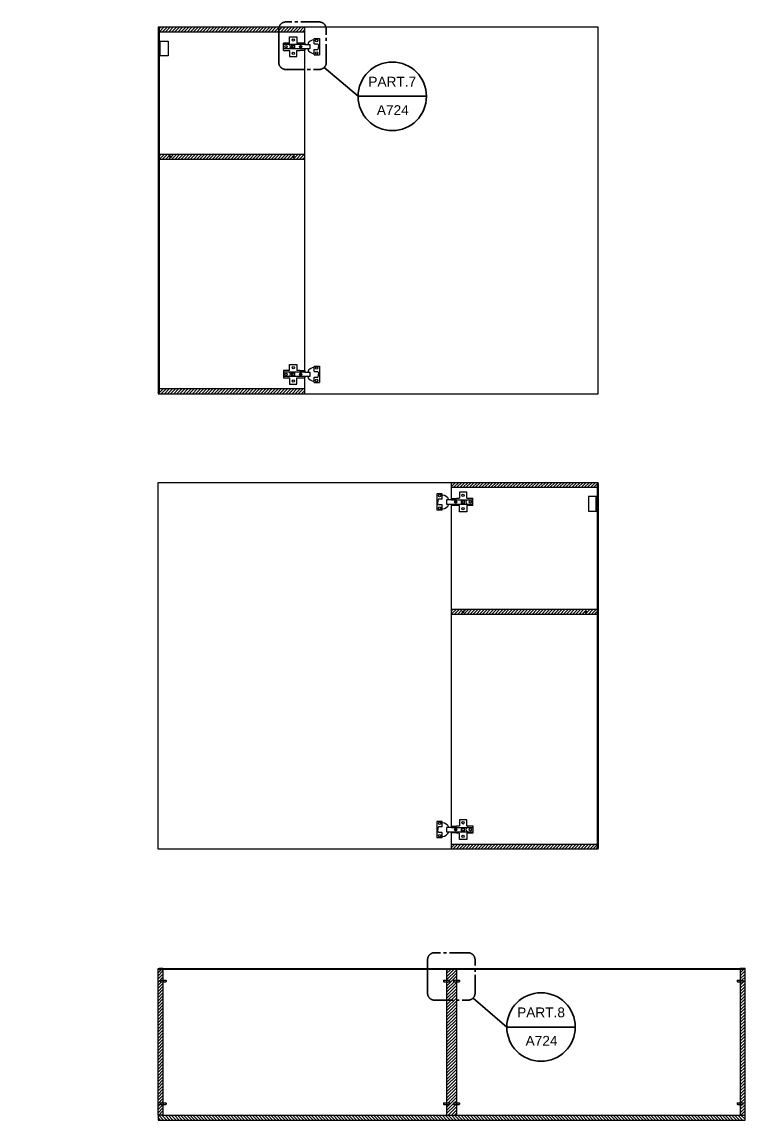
# Model space of a CAD drawing. Header units: inches. Extents: x 71 to 1987, y -506 to 120.
# Drawn here: x 1035.1 to 1183, y -166.8 to 57.8 of the extents above; entities that cross this region are included whole.
import ezdxf
from ezdxf.enums import TextEntityAlignment as Align

# ---------------------------------------------------------------- set-up
doc = ezdxf.new("R2010")
doc.units = ezdxf.units.IN
doc.header["$MEASUREMENT"] = 0
doc.linetypes.add('ACAD_ISO04W100', pattern=[30, 24, -3, 0, -3])
doc.linetypes.add('CENTER2', pattern=[1.125, 0.75, -0.125, 0.125, -0.125])
doc.layers.add('A-SECT A-MCUT', color=7, linetype='Continuous', lineweight=35)
doc.layers.add('assi', color=4, linetype='ACAD_ISO04W100')
doc.layers.add('viti', color=6, linetype='Continuous')
doc.styles.add('ARIAL', font='arial.ttf')

msp = doc.modelspace()

# ---------------------------------------------------------------- hatches: boundary and pattern name
at = {"layer": 'assi'}
h = msp.add_hatch(dxfattribs=at)
h.set_pattern_fill('ANSI31', color=256, scale=3.6)
h.paths.add_polyline_path([(1092.97, 30.75), (1063.17, 30.75), (1063.17, 29.75), (1092.97, 29.75)])
h.paths.add_polyline_path([(1065.34, 30.25, -1), (1065.7, 30.25, -1)], flags=16)
h.paths.add_polyline_path([(1065.37, 30.25, -1), (1065.67, 30.25, -1)], flags=0)
h.paths.add_polyline_path([(1065.4, 30.25, -1), (1065.64, 30.25, -1)], flags=0)
h.paths.add_polyline_path([(1090.8, 30.25, -1), (1090.44, 30.25, -1)], flags=16)
h.paths.add_polyline_path([(1090.77, 30.25, -1), (1090.47, 30.25, -1)], flags=0)
h.paths.add_polyline_path([(1090.74, 30.25, -1), (1090.5, 30.25, -1)], flags=0)
h.paths.add_polyline_path([(1087.34, 56.75), (1062.97, 56.75), (1062.97, 56.55), (1063.17, 56.55), (1063.17, 55.75), (1087.34, 55.75)])
h.paths.add_polyline_path([(1092.97, 56.75), (1087.34, 56.75), (1087.34, 55.75), (1092.97, 55.75)])
h.paths.add_polyline_path([(1092.97, -17.25), (1063.17, -17.25), (1063.17, -18.05), (1062.97, -18.05), (1062.97, -18.25), (1092.97, -18.25)])
h.paths.add_polyline_path([(1152.77, -62.36), (1122.97, -62.36), (1122.97, -63.36), (1152.77, -63.36)])
h.paths.add_polyline_path([(1150.6, -62.86, -1), (1150.24, -62.86, -1)], flags=16)
h.paths.add_polyline_path([(1150.57, -62.86, -1), (1150.27, -62.86, -1)], flags=0)
h.paths.add_polyline_path([(1150.54, -62.86, -1), (1150.3, -62.86, -1)], flags=0)
h.paths.add_polyline_path([(1125.14, -62.86, -1), (1125.5, -62.86, -1)], flags=16)
h.paths.add_polyline_path([(1125.17, -62.86, -1), (1125.47, -62.86, -1)], flags=0)
h.paths.add_polyline_path([(1125.2, -62.86, -1), (1125.44, -62.86, -1)], flags=0)
h.paths.add_polyline_path([(1152.97, -36.36), (1122.97, -36.36), (1122.97, -37.36), (1152.77, -37.36), (1152.77, -36.56), (1152.97, -36.56)])
h.paths.add_polyline_path([(1152.77, -110.36), (1122.97, -110.36), (1122.97, -111.36), (1152.97, -111.36), (1152.97, -111.16), (1152.77, -111.16)])
h = msp.add_hatch(dxfattribs=at)
h.set_pattern_fill('ANSI31', color=256, scale=1.6, angle=90)
h.paths.add_polyline_path([(1119.09, -135.77), (1063.97, -135.77), (1063.17, -135.77), (1063.17, -135.97), (1063.97, -135.97), (1119.09, -135.97)])
h.paths.add_polyline_path([(1126.71, -135.77), (1119.09, -135.77), (1119.09, -135.97), (1126.71, -135.97)])
h.paths.add_polyline_path([(1182.77, -135.77), (1181.97, -135.77), (1126.71, -135.77), (1126.71, -135.97), (1181.97, -135.97), (1182.77, -135.97)])
h.paths.add_polyline_path([(1063.17, 56.55), (1062.97, 56.55), (1062.97, -18.05), (1063.17, -18.05)])
h.paths.add_polyline_path([(1152.97, -36.56), (1152.77, -36.56), (1152.77, -111.16), (1152.97, -111.16)])
h = msp.add_hatch(dxfattribs=at)
h.set_pattern_fill('ANSI31', color=256, scale=3.6)
h.paths.add_polyline_path([(909.56, -135.97), (908.76, -135.97), (908.76, -135.77), (908.56, -135.77), (908.56, -144), (909.56, -144), (909.56, -142.02), (908.88, -142.02), (908.79, -141.97), (908.76, -141.97), (908.76, -141.57), (908.79, -141.57), (908.88, -141.52), (909.56, -141.52), (909.56, -139.86), (909.46, -139.86), (909.48, -139.91), (909.45, -139.94), (909.44, -139.91), (909.42, -139.86), (909.25, -139.86), (909.26, -139.91), (909.23, -139.94), (909.22, -139.91), (909.2, -139.86), (909.03, -139.86), (909.04, -139.91), (909.02, -139.94), (909, -139.91), (908.99, -139.86), (908.81, -139.86), (908.83, -139.91), (908.8, -139.94), (908.79, -139.91), (908.77, -139.86), (908.7, -139.86, -0.339949), (908.71, -139.67), (908.69, -139.63), (908.72, -139.6), (908.73, -139.63), (908.75, -139.68), (908.93, -139.68), (908.91, -139.63), (908.94, -139.6), (908.95, -139.63), (908.97, -139.68), (909.14, -139.68), (909.13, -139.63), (909.15, -139.6), (909.17, -139.63), (909.18, -139.68), (909.36, -139.68), (909.34, -139.63), (909.37, -139.6), (909.38, -139.63), (909.4, -139.68), (909.56, -139.68), (909.56, -139.54)])
h.paths.add_polyline_path([(909.56, -144), (908.56, -144), (908.56, -165.77), (909.56, -165.77), (909.56, -161.86), (909.4, -161.86), (909.38, -161.91), (909.37, -161.94), (909.34, -161.91), (909.36, -161.86), (909.18, -161.86), (909.17, -161.91), (909.15, -161.94), (909.13, -161.91), (909.14, -161.86), (908.97, -161.86), (908.95, -161.91), (908.94, -161.94), (908.91, -161.91), (908.93, -161.86), (908.75, -161.86), (908.73, -161.91), (908.72, -161.94), (908.69, -161.91), (908.71, -161.87, -0.339949), (908.7, -161.68), (908.77, -161.68), (908.79, -161.63), (908.8, -161.6), (908.83, -161.63), (908.81, -161.68), (908.99, -161.68), (909, -161.63), (909.02, -161.6), (909.04, -161.63), (909.03, -161.68), (909.2, -161.68), (909.22, -161.63), (909.23, -161.6), (909.26, -161.63), (909.25, -161.68), (909.42, -161.68), (909.44, -161.63), (909.45, -161.6), (909.48, -161.63), (909.46, -161.68), (909.56, -161.68), (909.56, -161.54), (909.56, -160.02), (908.88, -160.02), (908.79, -159.97), (908.76, -159.97), (908.76, -159.57), (908.79, -159.57), (908.88, -159.52), (909.56, -159.52)])
h.paths.add_polyline_path([(1028.56, -135.77), (1028.36, -135.77), (1028.36, -135.97), (1027.56, -135.97), (1027.56, -139.68), (1027.72, -139.68), (1027.74, -139.63), (1027.75, -139.6), (1027.82, -139.68), (1027.94, -139.68), (1027.95, -139.63), (1027.97, -139.6), (1028.04, -139.68), (1028.15, -139.68), (1028.17, -139.63), (1028.18, -139.6), (1028.26, -139.68), (1028.37, -139.68), (1028.38, -139.63), (1028.4, -139.6), (1028.4, -139.65, -0.36519), (1028.42, -139.86), (1028.35, -139.86), (1028.33, -139.91), (1028.32, -139.94), (1028.24, -139.86), (1028.13, -139.86), (1028.11, -139.91), (1028.1, -139.94), (1028.03, -139.86), (1027.91, -139.86), (1027.9, -139.91), (1027.88, -139.94), (1027.81, -139.86), (1027.7, -139.86), (1027.68, -139.91), (1027.67, -139.94), (1027.59, -139.86), (1027.56, -139.86), (1027.56, -139.99), (1027.56, -141.52), (1028.24, -141.52), (1028.33, -141.57), (1028.36, -141.57), (1028.36, -141.97), (1028.33, -141.97), (1028.24, -142.02), (1027.56, -142.02), (1027.56, -159.52), (1028.24, -159.52), (1028.33, -159.57), (1028.36, -159.57), (1028.36, -159.97), (1028.33, -159.97), (1028.24, -160.02), (1027.56, -160.02), (1027.56, -161.68), (1027.66, -161.68), (1027.64, -161.63), (1027.67, -161.6), (1027.7, -161.68), (1027.87, -161.68), (1027.86, -161.63), (1027.89, -161.6), (1027.91, -161.68), (1028.09, -161.68), (1028.07, -161.63), (1028.1, -161.6), (1028.13, -161.68), (1028.31, -161.68), (1028.29, -161.63), (1028.32, -161.6), (1028.35, -161.68), (1028.42, -161.68, -0.339949), (1028.41, -161.87), (1028.43, -161.91), (1028.39, -161.94), (1028.37, -161.86), (1028.19, -161.86), (1028.21, -161.91), (1028.18, -161.94), (1028.15, -161.86), (1027.98, -161.86), (1027.99, -161.91), (1027.96, -161.94), (1027.94, -161.86), (1027.76, -161.86), (1027.78, -161.91), (1027.75, -161.94), (1027.72, -161.86), (1027.56, -161.86), (1027.56, -161.99), (1027.56, -165.77), (1028.56, -165.77)])
h.paths.add_polyline_path([(1063.97, -138.47), (1063.45, -138.47), (1063.4, -138.44), (1063.4, -138.2), (1063.45, -138.17), (1063.97, -138.17), (1063.97, -138.14), (1063.97, -135.97), (1063.17, -135.97), (1063.17, -135.77), (1062.97, -135.77), (1062.97, -165.77), (1063.97, -165.77), (1063.97, -163.57), (1063.45, -163.57), (1063.4, -163.54), (1063.4, -163.3), (1063.45, -163.27), (1063.97, -163.27), (1063.97, -163.24)])
h.paths.add_polyline_path([(1123.97, -141.2), (1121.97, -141.2), (1121.97, -163.27), (1122.5, -163.27), (1122.55, -163.3), (1122.55, -163.54), (1122.5, -163.57), (1121.97, -163.57), (1121.97, -163.6), (1121.97, -165.77), (1123.97, -165.77), (1123.97, -163.57), (1123.45, -163.57), (1123.4, -163.54), (1123.4, -163.3), (1123.45, -163.27), (1123.97, -163.27), (1123.97, -163.24)])
h.paths.add_polyline_path([(1123.97, -138.47), (1123.45, -138.47), (1123.4, -138.44), (1123.4, -138.2), (1123.45, -138.17), (1123.97, -138.17), (1123.97, -138.14), (1123.97, -135.97), (1121.97, -135.97), (1121.97, -138.17), (1122.5, -138.17), (1122.55, -138.2), (1122.55, -138.44), (1122.5, -138.47), (1121.97, -138.47), (1121.97, -138.5), (1121.97, -141.2), (1123.97, -141.2)])
h.paths.add_polyline_path([(1182.97, -135.77), (1182.77, -135.77), (1182.77, -135.97), (1181.97, -135.97), (1181.97, -138.17), (1182.5, -138.17), (1182.55, -138.2), (1182.55, -138.44), (1182.5, -138.47), (1181.97, -138.47), (1181.97, -138.5), (1181.97, -163.27), (1182.5, -163.27), (1182.55, -163.3), (1182.55, -163.54), (1182.5, -163.57), (1181.97, -163.57), (1181.97, -163.6), (1181.97, -165.77), (1182.97, -165.77)])

# ---------------------------------------------------------------- linework, layer by layer
for p, q in [((1062.97, 56.75), (1062.97, -18.25)), ((1092.97, 56.75), (1062.97, 56.75)), ((1062.97, 56.55), (1063.17, 56.55)), ((1063.17, 56.55), (1063.17, -18.05)), ((1152.97, 56.75), (1092.97, 56.75)), ((1092.97, 53.2), (1092.97, 56.75)), ((1152.97, -18.25), (1152.97, 56.75)), ((1092.97, 55.75), (1063.17, 55.75)), ((1092.97, -13.8), (1092.97, 52.3)), ((1063.17, 30.75), (1092.97, 30.75)), ((1063.17, 29.75), (1092.97, 29.75)), ((1092.97, -18.25), (1092.97, -14.7)), ((1092.97, -17.25), (1063.17, -17.25)), ((1063.17, -18.05), (1062.97, -18.05)), ((1062.97, -18.25), (1092.97, -18.25)), ((1092.97, -18.25), (1152.97, -18.25)), ((1062.97, -111.36), (1062.97, -36.36)), ((1062.97, -36.36), (1122.97, -36.36)), ((1122.97, -39.91), (1122.97, -36.36)), ((1122.97, -36.36), (1152.97, -36.36)), ((1122.97, -37.36), (1152.77, -37.36)), ((1152.97, -36.56), (1152.77, -36.56)), ((1152.77, -36.56), (1152.77, -111.16)), ((1152.97, -36.56), (1152.97, -36.36)), ((1152.97, -36.56), (1152.97, -111.16)), ((1122.97, -106.91), (1122.97, -40.81)), ((1152.77, -62.36), (1122.97, -62.36)), ((1152.77, -63.36), (1122.97, -63.36)), ((1122.97, -111.36), (1122.97, -107.81)), ((1122.97, -111.36), (1062.97, -111.36)), ((1122.97, -110.36), (1152.77, -110.36)), ((1152.97, -111.36), (1122.97, -111.36)), ((1152.77, -111.16), (1152.97, -111.16)), ((1152.97, -111.36), (1152.97, -111.16)), ((1062.97, -165.77), (1062.97, -135.77)), ((1062.97, -135.77), (1063.17, -135.77)), ((1063.17, -135.77), (1063.17, -135.97)), ((1063.97, -135.77), (1063.17, -135.77)), ((1063.17, -135.97), (1063.97, -135.97)), ((1063.97, -135.77), (1181.97, -135.77)), ((1063.97, -135.97), (1063.97, -138.17)), ((1181.97, -135.97), (1063.97, -135.97)), ((1121.97, -135.97), (1121.97, -138.14)), ((1123.97, -135.97), (1123.97, -138.14)), ((1182.77, -135.77), (1181.97, -135.77)), ((1182.77, -135.97), (1181.97, -135.97)), ((1181.97, -135.97), (1181.97, -138.17)), ((1182.97, -135.77), (1182.77, -135.77)), ((1182.77, -135.77), (1182.77, -135.97)), ((1182.97, -165.77), (1182.97, -135.77)), ((1063.97, -138.47), (1063.97, -163.27)), ((1121.97, -138.5), (1121.97, -163.24)), ((1123.97, -138.5), (1123.97, -163.24)), ((1181.97, -138.47), (1181.97, -163.27)), ((1063.97, -163.57), (1063.97, -165.77)), ((1121.97, -163.6), (1121.97, -165.77)), ((1123.97, -163.6), (1123.97, -165.77)), ((1181.97, -163.57), (1181.97, -165.77)), ((1063.97, -165.77), (1062.97, -165.77)), ((1062.97, -165.77), (1062.97, -166.77)), ((1063.97, -165.77), (1181.97, -165.77)), ((1181.97, -165.77), (1182.97, -165.77)), ((1182.97, -166.77), (1182.97, -165.77)), ((1062.97, -166.77), (1182.97, -166.77))]:
    msp.add_line(p, q)
at = {"layer": 'A-SECT A-MCUT'}
for p, q in [((1096.94, 48.51), (1103.85, 42.6)), ((1103.85, 42.6), (1117.85, 42.6)), ((1127.36, -141.83), (1134.27, -147.75)), ((1134.27, -147.75), (1148.27, -147.75))]:
    msp.add_line(p, q, dxfattribs=at)
at = {"layer": 'A-SECT A-MCUT', "linetype": 'CENTER2', "ltscale": 5}
for points in [[(1087.65, 49.55, 0.414214), (1089.1, 48.09), (1095.91, 48.09, 0.414214), (1097.37, 49.55), (1097.37, 56.35, 0.414214), (1095.91, 57.81), (1089.1, 57.81, 0.414214), (1087.65, 56.35), (1087.65, 49.55), (1087.65, 56.35)], [(1118.06, -140.8, 0.414214), (1119.52, -142.26), (1126.32, -142.26, 0.414214), (1127.78, -140.8), (1127.78, -133.99, 0.414214), (1126.32, -132.54), (1119.52, -132.54, 0.414214), (1118.06, -133.99), (1118.06, -140.8), (1118.06, -133.99)]]:
    msp.add_lwpolyline(points, format="xyb", dxfattribs=at)
at = {"layer": 'A-SECT A-MCUT'}
for centre in [(1110.85, 42.6), (1141.27, -147.75)]:
    msp.add_circle(centre, 7, dxfattribs=at)
at = {"layer": 'assi', "linetype": 'Continuous'}
for p, q in [((1064.11, -166.77), (1063.11, -165.77)), ((1064.75, -166.77), (1063.75, -165.77)), ((1065.39, -166.77), (1064.39, -165.77)), ((1066.02, -166.77), (1065.02, -165.77)), ((1066.66, -166.77), (1065.66, -165.77)), ((1067.3, -166.77), (1066.3, -165.77)), ((1067.93, -166.77), (1066.93, -165.77)), ((1068.57, -166.77), (1067.57, -165.77)), ((1069.2, -166.77), (1068.2, -165.77)), ((1069.84, -166.77), (1068.84, -165.77)), ((1070.48, -166.77), (1069.48, -165.77)), ((1071.11, -166.77), (1070.11, -165.77)), ((1071.75, -166.77), (1070.75, -165.77)), ((1072.39, -166.77), (1071.39, -165.77)), ((1073.02, -166.77), (1072.02, -165.77)), ((1073.66, -166.77), (1072.66, -165.77)), ((1074.3, -166.77), (1073.3, -165.77)), ((1074.93, -166.77), (1073.93, -165.77)), ((1075.57, -166.77), (1074.57, -165.77)), ((1076.21, -166.77), (1075.21, -165.77)), ((1076.84, -166.77), (1075.84, -165.77)), ((1077.48, -166.77), (1076.48, -165.77)), ((1078.11, -166.77), (1077.11, -165.77)), ((1078.75, -166.77), (1077.75, -165.77)), ((1079.39, -166.77), (1078.39, -165.77)), ((1080.02, -166.77), (1079.02, -165.77)), ((1080.66, -166.77), (1079.66, -165.77)), ((1081.3, -166.77), (1080.3, -165.77)), ((1081.93, -166.77), (1080.93, -165.77)), ((1082.57, -166.77), (1081.57, -165.77)), ((1083.21, -166.77), (1082.21, -165.77)), ((1083.84, -166.77), (1082.84, -165.77)), ((1084.48, -166.77), (1083.48, -165.77)), ((1085.11, -166.77), (1084.11, -165.77)), ((1085.75, -166.77), (1084.75, -165.77)), ((1086.39, -166.77), (1085.39, -165.77)), ((1087.02, -166.77), (1086.02, -165.77)), ((1087.66, -166.77), (1086.66, -165.77)), ((1088.3, -166.77), (1087.3, -165.77)), ((1088.93, -166.77), (1087.93, -165.77)), ((1089.57, -166.77), (1088.57, -165.77)), ((1090.21, -166.77), (1089.21, -165.77)), ((1090.84, -166.77), (1089.84, -165.77)), ((1091.48, -166.77), (1090.48, -165.77)), ((1092.12, -166.77), (1091.12, -165.77)), ((1092.75, -166.77), (1091.75, -165.77)), ((1093.39, -166.77), (1092.39, -165.77)), ((1094.02, -166.77), (1093.02, -165.77)), ((1094.66, -166.77), (1093.66, -165.77)), ((1095.3, -166.77), (1094.3, -165.77)), ((1095.93, -166.77), (1094.93, -165.77)), ((1096.57, -166.77), (1095.57, -165.77)), ((1097.21, -166.77), (1096.21, -165.77)), ((1097.84, -166.77), (1096.84, -165.77)), ((1098.48, -166.77), (1097.48, -165.77)), ((1099.12, -166.77), (1098.12, -165.77)), ((1099.75, -166.77), (1098.75, -165.77)), ((1100.39, -166.77), (1099.39, -165.77)), ((1101.02, -166.77), (1100.02, -165.77)), ((1101.66, -166.77), (1100.66, -165.77)), ((1102.3, -166.77), (1101.3, -165.77)), ((1102.93, -166.77), (1101.93, -165.77)), ((1103.57, -166.77), (1102.57, -165.77)), ((1104.21, -166.77), (1103.21, -165.77)), ((1104.84, -166.77), (1103.84, -165.77)), ((1105.48, -166.77), (1104.48, -165.77)), ((1106.12, -166.77), (1105.12, -165.77)), ((1106.75, -166.77), (1105.75, -165.77)), ((1107.39, -166.77), (1106.39, -165.77)), ((1108.03, -166.77), (1107.03, -165.77)), ((1108.66, -166.77), (1107.66, -165.77)), ((1109.3, -166.77), (1108.3, -165.77)), ((1109.93, -166.77), (1108.93, -165.77)), ((1110.57, -166.77), (1109.57, -165.77)), ((1111.21, -166.77), (1110.21, -165.77)), ((1111.84, -166.77), (1110.84, -165.77)), ((1112.48, -166.77), (1111.48, -165.77)), ((1113.12, -166.77), (1112.12, -165.77)), ((1113.75, -166.77), (1112.75, -165.77)), ((1114.39, -166.77), (1113.39, -165.77)), ((1115.03, -166.77), (1114.03, -165.77)), ((1115.66, -166.77), (1114.66, -165.77)), ((1116.3, -166.77), (1115.3, -165.77)), ((1116.93, -166.77), (1115.93, -165.77)), ((1117.57, -166.77), (1116.57, -165.77)), ((1118.21, -166.77), (1117.21, -165.77)), ((1118.84, -166.77), (1117.84, -165.77)), ((1119.48, -166.77), (1118.48, -165.77)), ((1120.12, -166.77), (1119.12, -165.77)), ((1120.75, -166.77), (1119.75, -165.77)), ((1121.39, -166.77), (1120.39, -165.77)), ((1122.03, -166.77), (1121.03, -165.77)), ((1122.66, -166.77), (1121.66, -165.77)), ((1123.3, -166.77), (1122.3, -165.77)), ((1123.94, -166.77), (1122.94, -165.77)), ((1124.57, -166.77), (1123.57, -165.77)), ((1125.21, -166.77), (1124.21, -165.77)), ((1125.84, -166.77), (1124.84, -165.77)), ((1126.48, -166.77), (1125.48, -165.77)), ((1127.12, -166.77), (1126.12, -165.77)), ((1127.75, -166.77), (1126.75, -165.77)), ((1128.39, -166.77), (1127.39, -165.77)), ((1129.03, -166.77), (1128.03, -165.77)), ((1129.66, -166.77), (1128.66, -165.77)), ((1130.3, -166.77), (1129.3, -165.77)), ((1130.94, -166.77), (1129.94, -165.77)), ((1131.57, -166.77), (1130.57, -165.77)), ((1132.21, -166.77), (1131.21, -165.77)), ((1132.84, -166.77), (1131.84, -165.77)), ((1133.48, -166.77), (1132.48, -165.77)), ((1134.12, -166.77), (1133.12, -165.77)), ((1134.75, -166.77), (1133.75, -165.77)), ((1135.39, -166.77), (1134.39, -165.77)), ((1136.03, -166.77), (1135.03, -165.77)), ((1136.66, -166.77), (1135.66, -165.77)), ((1137.3, -166.77), (1136.3, -165.77)), ((1137.94, -166.77), (1136.94, -165.77)), ((1138.57, -166.77), (1137.57, -165.77)), ((1139.21, -166.77), (1138.21, -165.77)), ((1139.84, -166.77), (1138.84, -165.77)), ((1140.48, -166.77), (1139.48, -165.77)), ((1141.12, -166.77), (1140.12, -165.77)), ((1141.75, -166.77), (1140.75, -165.77)), ((1142.39, -166.77), (1141.39, -165.77)), ((1143.03, -166.77), (1142.03, -165.77)), ((1143.66, -166.77), (1142.66, -165.77)), ((1144.3, -166.77), (1143.3, -165.77)), ((1144.94, -166.77), (1143.94, -165.77)), ((1145.57, -166.77), (1144.57, -165.77)), ((1146.21, -166.77), (1145.21, -165.77)), ((1146.85, -166.77), (1145.85, -165.77)), ((1147.48, -166.77), (1146.48, -165.77)), ((1148.12, -166.77), (1147.12, -165.77)), ((1148.75, -166.77), (1147.75, -165.77)), ((1149.39, -166.77), (1148.39, -165.77)), ((1150.03, -166.77), (1149.03, -165.77)), ((1150.66, -166.77), (1149.66, -165.77)), ((1151.3, -166.77), (1150.3, -165.77)), ((1151.94, -166.77), (1150.94, -165.77)), ((1152.57, -166.77), (1151.57, -165.77)), ((1153.21, -166.77), (1152.21, -165.77)), ((1153.85, -166.77), (1152.85, -165.77)), ((1154.48, -166.77), (1153.48, -165.77)), ((1155.12, -166.77), (1154.12, -165.77)), ((1155.75, -166.77), (1154.75, -165.77)), ((1156.39, -166.77), (1155.39, -165.77)), ((1157.03, -166.77), (1156.03, -165.77)), ((1157.66, -166.77), (1156.66, -165.77)), ((1158.3, -166.77), (1157.3, -165.77)), ((1158.94, -166.77), (1157.94, -165.77)), ((1159.57, -166.77), (1158.57, -165.77)), ((1160.21, -166.77), (1159.21, -165.77)), ((1160.85, -166.77), (1159.85, -165.77)), ((1161.48, -166.77), (1160.48, -165.77)), ((1162.12, -166.77), (1161.12, -165.77)), ((1162.76, -166.77), (1161.76, -165.77)), ((1163.39, -166.77), (1162.39, -165.77)), ((1164.03, -166.77), (1163.03, -165.77)), ((1164.66, -166.77), (1163.66, -165.77)), ((1165.3, -166.77), (1164.3, -165.77)), ((1165.94, -166.77), (1164.94, -165.77)), ((1166.57, -166.77), (1165.57, -165.77)), ((1167.21, -166.77), (1166.21, -165.77)), ((1167.85, -166.77), (1166.85, -165.77)), ((1168.48, -166.77), (1167.48, -165.77)), ((1169.12, -166.77), (1168.12, -165.77)), ((1169.76, -166.77), (1168.76, -165.77)), ((1170.39, -166.77), (1169.39, -165.77)), ((1171.03, -166.77), (1170.03, -165.77)), ((1171.66, -166.77), (1170.66, -165.77)), ((1172.3, -166.77), (1171.3, -165.77)), ((1172.94, -166.77), (1171.94, -165.77)), ((1173.57, -166.77), (1172.57, -165.77)), ((1174.21, -166.77), (1173.21, -165.77)), ((1174.85, -166.77), (1173.85, -165.77)), ((1175.48, -166.77), (1174.48, -165.77)), ((1176.12, -166.77), (1175.12, -165.77)), ((1176.76, -166.77), (1175.76, -165.77)), ((1177.39, -166.77), (1176.39, -165.77)), ((1178.03, -166.77), (1177.03, -165.77)), ((1178.67, -166.77), (1177.67, -165.77)), ((1179.3, -166.77), (1178.3, -165.77)), ((1179.94, -166.77), (1178.94, -165.77)), ((1180.57, -166.77), (1179.57, -165.77)), ((1181.21, -166.77), (1180.21, -165.77)), ((1181.85, -166.77), (1180.85, -165.77)), ((1182.48, -166.77), (1181.48, -165.77)), ((1182.97, -166.62), (1182.12, -165.77)), ((1182.97, -165.98), (1182.76, -165.77)), ((1063.48, -166.77), (1062.97, -166.26))]:
    msp.add_line(p, q, dxfattribs=at)
at = {"layer": 'viti'}
for p, q in [((1089.87, 54.75), (1091.37, 54.75)), ((1089.87, 53.5), (1089.87, 54.75)), ((1091.37, 54.75), (1091.37, 53.5)), ((1094.87, 53.32), (1094.87, 54.42)), ((1094.87, 54.42), (1095.98, 54.42)), ((1095.98, 54.42), (1095.98, 51.07)), ((1063.17, 53.85), (1065, 53.85)), ((1063.42, 50.87), (1063.42, 53.85)), ((1065, 53.85), (1065, 50.87)), ((1088.62, 52), (1088.62, 53.5)), ((1089.87, 53.5), (1088.62, 53.5)), ((1092.97, 53.2), (1088.62, 53.2)), ((1092.97, 52.3), (1088.62, 52.3)), ((1088.62, 52), (1089.87, 52)), ((1089.87, 52), (1089.87, 50.75)), ((1090.94, 53.07), (1090.3, 53.07)), ((1090.3, 52.42), (1090.3, 53.07)), ((1090.3, 52.42), (1090.94, 52.42)), ((1090.94, 52.42), (1090.94, 53.07)), ((1091.97, 53.5), (1091.37, 53.5)), ((1091.37, 52), (1091.97, 52)), ((1091.37, 50.75), (1091.37, 52)), ((1092.1, 52.77), (1091.87, 52.77)), ((1092.1, 52.72), (1091.87, 52.72)), ((1091.97, 53.5), (1091.97, 53.5)), ((1091.97, 53.5), (1091.97, 53.45)), ((1092.97, 53.45), (1091.97, 53.45)), ((1091.97, 52.05), (1092.97, 52.05)), ((1091.97, 52), (1091.97, 52.05)), ((1092.1, 53), (1092.1, 52.77)), ((1092.1, 52.72), (1092.1, 52.5)), ((1092.15, 53), (1092.15, 52.77)), ((1092.37, 52.77), (1092.15, 52.77)), ((1092.37, 52.72), (1092.15, 52.72)), ((1092.15, 52.72), (1092.15, 52.5)), ((1092.97, 53.45), (1092.97, 53.2)), ((1092.97, 53.2), (1093.97, 53.2)), ((1092.97, 52.3), (1092.97, 52.05)), ((1093.97, 52.3), (1092.97, 52.3)), ((1093.97, 53.2), (1093.97, 52.3)), ((1094.87, 53.32), (1095.61, 53.32)), ((1094.87, 51.07), (1094.87, 52.17)), ((1094.87, 52.17), (1095.61, 52.17)), ((1095.61, 53.32), (1095.8, 53.04)), ((1095.61, 52.17), (1095.8, 52.45)), ((1095.8, 53.04), (1095.8, 52.75)), ((1095.8, 52.45), (1095.8, 52.75)), ((1065, 50.87), (1063.17, 50.87)), ((1089.87, 50.75), (1091.37, 50.75)), ((1094.87, 51.07), (1095.98, 51.07)), ((1089.87, -12.25), (1091.37, -12.25)), ((1089.87, -13.5), (1089.87, -12.25)), ((1091.37, -12.25), (1091.37, -13.5)), ((1094.87, -13.68), (1094.87, -12.58)), ((1094.87, -12.58), (1095.98, -12.58)), ((1095.98, -12.58), (1095.98, -15.93)), ((1088.62, -13.5), (1088.62, -15)), ((1089.87, -13.5), (1088.62, -13.5)), ((1092.97, -13.8), (1088.62, -13.8)), ((1092.97, -14.7), (1088.62, -14.7)), ((1088.62, -15), (1089.87, -15)), ((1089.87, -15), (1089.87, -16.25)), ((1090.94, -13.93), (1090.3, -13.93)), ((1090.3, -14.58), (1090.3, -13.93)), ((1090.3, -14.58), (1090.94, -14.58)), ((1090.94, -14.58), (1090.94, -13.93)), ((1091.97, -13.5), (1091.37, -13.5)), ((1091.37, -15), (1091.97, -15)), ((1091.37, -16.25), (1091.37, -15)), ((1092.1, -14.23), (1091.87, -14.23)), ((1092.1, -14.28), (1091.87, -14.28)), ((1091.97, -13.5), (1091.97, -13.5)), ((1091.97, -13.5), (1091.97, -13.55)), ((1092.97, -13.55), (1091.97, -13.55)), ((1091.97, -14.95), (1092.97, -14.95)), ((1091.97, -15), (1091.97, -14.95)), ((1092.1, -14), (1092.1, -14.23)), ((1092.1, -14.28), (1092.1, -14.5)), ((1092.15, -14), (1092.15, -14.23)), ((1092.37, -14.23), (1092.15, -14.23)), ((1092.37, -14.28), (1092.15, -14.28)), ((1092.15, -14.28), (1092.15, -14.5)), ((1092.97, -13.55), (1092.97, -13.8)), ((1092.97, -13.8), (1093.97, -13.8)), ((1092.97, -14.7), (1092.97, -14.95)), ((1093.97, -14.7), (1092.97, -14.7)), ((1093.97, -13.8), (1093.97, -14.7)), ((1094.87, -13.68), (1095.61, -13.68)), ((1094.87, -15.93), (1094.87, -14.83)), ((1094.87, -14.83), (1095.61, -14.83)), ((1095.61, -13.68), (1095.8, -13.96)), ((1095.61, -14.83), (1095.8, -14.55)), ((1095.8, -13.96), (1095.8, -14.25)), ((1095.8, -14.55), (1095.8, -14.25)), ((1089.87, -16.25), (1091.37, -16.25)), ((1094.87, -15.93), (1095.98, -15.93)), ((1121.08, -38.68), (1119.96, -38.68)), ((1119.96, -38.68), (1119.96, -42.03)), ((1120.33, -39.78), (1120.14, -40.06)), ((1120.14, -40.06), (1120.14, -40.36)), ((1120.14, -40.65), (1120.14, -40.36)), ((1121.08, -39.78), (1120.33, -39.78)), ((1121.08, -39.78), (1121.08, -38.68)), ((1122.97, -39.91), (1121.97, -39.91)), ((1121.97, -39.91), (1121.97, -40.81)), ((1122.97, -39.66), (1123.97, -39.66)), ((1122.97, -39.66), (1122.97, -39.91)), ((1122.97, -39.91), (1127.32, -39.91)), ((1123.57, -40.33), (1123.8, -40.33)), ((1123.57, -40.38), (1123.8, -40.38)), ((1123.8, -40.11), (1123.8, -40.33)), ((1123.8, -40.38), (1123.8, -40.6)), ((1123.85, -40.11), (1123.85, -40.33)), ((1123.85, -40.33), (1124.07, -40.33)), ((1123.85, -40.38), (1124.07, -40.38)), ((1123.85, -40.38), (1123.85, -40.6)), ((1123.97, -39.61), (1124.57, -39.61)), ((1123.97, -39.61), (1123.97, -39.61)), ((1123.97, -39.61), (1123.97, -39.66)), ((1126.07, -38.36), (1124.57, -38.36)), ((1124.57, -38.36), (1124.57, -39.61)), ((1125, -40.68), (1125, -40.03)), ((1125, -40.03), (1125.64, -40.03)), ((1125.64, -40.68), (1125.64, -40.03)), ((1126.07, -39.61), (1126.07, -38.36)), ((1126.07, -39.61), (1127.32, -39.61)), ((1127.32, -41.11), (1127.32, -39.61)), ((1152.77, -39.26), (1150.95, -39.26)), ((1150.95, -39.26), (1150.95, -42.23)), ((1152.52, -42.23), (1152.52, -39.26)), ((1121.08, -42.03), (1119.96, -42.03)), ((1120.33, -40.93), (1120.14, -40.65)), ((1121.08, -40.93), (1120.33, -40.93)), ((1121.08, -42.03), (1121.08, -40.93)), ((1121.97, -40.81), (1122.97, -40.81)), ((1122.97, -40.81), (1127.32, -40.81)), ((1122.97, -40.81), (1122.97, -41.06)), ((1123.97, -41.06), (1122.97, -41.06)), ((1123.97, -41.11), (1123.97, -41.06)), ((1124.57, -41.11), (1123.97, -41.11)), ((1124.57, -42.36), (1124.57, -41.11)), ((1126.07, -42.36), (1124.57, -42.36)), ((1125.64, -40.68), (1125, -40.68)), ((1127.32, -41.11), (1126.07, -41.11)), ((1126.07, -41.11), (1126.07, -42.36)), ((1150.95, -42.23), (1152.77, -42.23)), ((1126.07, -105.36), (1124.57, -105.36)), ((1124.57, -105.36), (1124.57, -106.61)), ((1126.07, -106.61), (1126.07, -105.36)), ((1121.08, -105.68), (1119.96, -105.68)), ((1119.96, -105.68), (1119.96, -109.03)), ((1120.33, -106.78), (1120.14, -107.06)), ((1120.14, -107.06), (1120.14, -107.36)), ((1120.14, -107.65), (1120.14, -107.36)), ((1120.33, -107.93), (1120.14, -107.65)), ((1121.08, -106.78), (1120.33, -106.78)), ((1121.08, -106.78), (1121.08, -105.68)), ((1122.97, -106.91), (1121.97, -106.91)), ((1121.97, -106.91), (1121.97, -107.81)), ((1122.97, -106.66), (1123.97, -106.66)), ((1122.97, -106.66), (1122.97, -106.91)), ((1122.97, -106.91), (1127.32, -106.91)), ((1123.57, -107.33), (1123.8, -107.33)), ((1123.57, -107.38), (1123.8, -107.38)), ((1123.8, -107.11), (1123.8, -107.33)), ((1123.8, -107.38), (1123.8, -107.6)), ((1123.85, -107.11), (1123.85, -107.33)), ((1123.85, -107.33), (1124.07, -107.33)), ((1123.85, -107.38), (1124.07, -107.38)), ((1123.85, -107.38), (1123.85, -107.6)), ((1123.97, -106.61), (1124.57, -106.61)), ((1123.97, -106.61), (1123.97, -106.61)), ((1123.97, -106.61), (1123.97, -106.66)), ((1125, -107.68), (1125, -107.03)), ((1125, -107.03), (1125.64, -107.03)), ((1125.64, -107.68), (1125, -107.68)), ((1125.64, -107.68), (1125.64, -107.03)), ((1126.07, -106.61), (1127.32, -106.61)), ((1127.32, -106.61), (1127.32, -108.11)), ((1121.08, -109.03), (1119.96, -109.03)), ((1121.08, -107.93), (1120.33, -107.93)), ((1121.08, -109.03), (1121.08, -107.93)), ((1121.97, -107.81), (1122.97, -107.81)), ((1122.97, -107.81), (1127.32, -107.81)), ((1122.97, -107.81), (1122.97, -108.06)), ((1123.97, -108.06), (1122.97, -108.06)), ((1123.97, -108.11), (1123.97, -108.06)), ((1124.57, -108.11), (1123.97, -108.11)), ((1124.57, -109.36), (1124.57, -108.11)), ((1126.07, -109.36), (1124.57, -109.36)), ((1127.32, -108.11), (1126.07, -108.11)), ((1126.07, -108.11), (1126.07, -109.36)), ((1063.4, -138.2), (1063.45, -138.17)), ((1063.4, -138.2), (1063.4, -138.44)), ((1063.4, -138.44), (1063.45, -138.47)), ((1063.45, -138.17), (1063.97, -138.17)), ((1063.45, -138.17), (1063.45, -138.47)), ((1063.45, -138.47), (1063.97, -138.47)), ((1063.97, -138.14), (1063.97, -138.17)), ((1063.97, -138.14), (1064.02, -138.14)), ((1063.97, -138.17), (1063.97, -138.47)), ((1063.97, -138.47), (1063.97, -138.5)), ((1063.97, -138.5), (1064.02, -138.5)), ((1064.02, -138.14), (1064.02, -138.5)), ((1064.02, -138.17), (1064.55, -138.17)), ((1064.02, -138.47), (1064.55, -138.47)), ((1064.55, -138.17), (1064.55, -138.47)), ((1064.6, -138.2), (1064.55, -138.17)), ((1064.6, -138.44), (1064.55, -138.47)), ((1064.6, -138.2), (1064.6, -138.44)), ((1121.35, -138.2), (1121.4, -138.17)), ((1121.35, -138.2), (1121.35, -138.44)), ((1121.35, -138.44), (1121.4, -138.47)), ((1121.4, -138.17), (1121.92, -138.17)), ((1121.4, -138.17), (1121.4, -138.47)), ((1121.4, -138.47), (1121.92, -138.47)), ((1121.92, -138.14), (1121.92, -138.5)), ((1121.92, -138.14), (1121.97, -138.14)), ((1121.92, -138.5), (1121.97, -138.5)), ((1121.97, -138.14), (1121.97, -138.17)), ((1121.97, -138.17), (1122.5, -138.17)), ((1121.97, -138.17), (1121.97, -138.47)), ((1121.97, -138.47), (1122.5, -138.47)), ((1121.97, -138.47), (1121.97, -138.5)), ((1122.5, -138.17), (1122.5, -138.47)), ((1122.55, -138.2), (1122.5, -138.17)), ((1122.55, -138.44), (1122.5, -138.47)), ((1122.55, -138.2), (1122.55, -138.44)), ((1123.4, -138.2), (1123.45, -138.17)), ((1123.4, -138.2), (1123.4, -138.44)), ((1123.4, -138.44), (1123.45, -138.47)), ((1123.45, -138.17), (1123.97, -138.17)), ((1123.45, -138.17), (1123.45, -138.47)), ((1123.45, -138.47), (1123.97, -138.47)), ((1123.97, -138.14), (1123.97, -138.17)), ((1123.97, -138.14), (1124.02, -138.14)), ((1123.97, -138.17), (1123.97, -138.47)), ((1123.97, -138.47), (1123.97, -138.5)), ((1123.97, -138.5), (1124.02, -138.5)), ((1124.02, -138.14), (1124.02, -138.5)), ((1124.02, -138.17), (1124.55, -138.17)), ((1124.02, -138.47), (1124.55, -138.47)), ((1124.55, -138.17), (1124.55, -138.47)), ((1124.6, -138.2), (1124.55, -138.17)), ((1124.6, -138.44), (1124.55, -138.47)), ((1124.6, -138.2), (1124.6, -138.44)), ((1181.35, -138.2), (1181.4, -138.17)), ((1181.35, -138.2), (1181.35, -138.44)), ((1181.35, -138.44), (1181.4, -138.47)), ((1181.4, -138.17), (1181.92, -138.17)), ((1181.4, -138.17), (1181.4, -138.47)), ((1181.4, -138.47), (1181.92, -138.47)), ((1181.92, -138.14), (1181.92, -138.5)), ((1181.92, -138.14), (1181.97, -138.14)), ((1181.92, -138.5), (1181.97, -138.5)), ((1181.97, -138.14), (1181.97, -138.17)), ((1181.97, -138.17), (1182.5, -138.17)), ((1181.97, -138.17), (1181.97, -138.47)), ((1181.97, -138.47), (1182.5, -138.47)), ((1181.97, -138.47), (1181.97, -138.5)), ((1182.5, -138.17), (1182.5, -138.47)), ((1182.55, -138.2), (1182.5, -138.17)), ((1182.55, -138.44), (1182.5, -138.47)), ((1182.55, -138.2), (1182.55, -138.44)), ((1063.4, -163.3), (1063.45, -163.27)), ((1063.4, -163.3), (1063.4, -163.54)), ((1063.4, -163.54), (1063.45, -163.57)), ((1063.45, -163.27), (1063.97, -163.27)), ((1063.45, -163.27), (1063.45, -163.57)), ((1063.45, -163.57), (1063.97, -163.57)), ((1063.97, -163.24), (1063.97, -163.27)), ((1063.97, -163.24), (1064.02, -163.24)), ((1063.97, -163.27), (1063.97, -163.57)), ((1063.97, -163.57), (1063.97, -163.6)), ((1063.97, -163.6), (1064.02, -163.6)), ((1064.02, -163.24), (1064.02, -163.6)), ((1064.02, -163.27), (1064.55, -163.27)), ((1064.02, -163.57), (1064.55, -163.57)), ((1064.55, -163.27), (1064.55, -163.57)), ((1064.6, -163.3), (1064.55, -163.27)), ((1064.6, -163.54), (1064.55, -163.57)), ((1064.6, -163.3), (1064.6, -163.54)), ((1121.35, -163.3), (1121.4, -163.27)), ((1121.35, -163.3), (1121.35, -163.54)), ((1121.35, -163.54), (1121.4, -163.57)), ((1121.4, -163.27), (1121.92, -163.27)), ((1121.4, -163.27), (1121.4, -163.57)), ((1121.4, -163.57), (1121.92, -163.57)), ((1121.92, -163.24), (1121.92, -163.6)), ((1121.92, -163.24), (1121.97, -163.24)), ((1121.92, -163.6), (1121.97, -163.6)), ((1121.97, -163.24), (1121.97, -163.6)), ((1121.97, -163.27), (1122.5, -163.27)), ((1121.97, -163.57), (1122.5, -163.57)), ((1122.5, -163.27), (1122.5, -163.57)), ((1122.55, -163.3), (1122.5, -163.27)), ((1122.55, -163.54), (1122.5, -163.57)), ((1122.55, -163.3), (1122.55, -163.54)), ((1123.4, -163.3), (1123.45, -163.27)), ((1123.4, -163.3), (1123.4, -163.54)), ((1123.4, -163.54), (1123.45, -163.57)), ((1123.45, -163.27), (1123.97, -163.27)), ((1123.45, -163.27), (1123.45, -163.57)), ((1123.45, -163.57), (1123.97, -163.57)), ((1123.97, -163.24), (1123.97, -163.6)), ((1123.97, -163.24), (1124.02, -163.24)), ((1123.97, -163.6), (1124.02, -163.6)), ((1124.02, -163.24), (1124.02, -163.6)), ((1124.02, -163.27), (1124.55, -163.27)), ((1124.02, -163.57), (1124.55, -163.57)), ((1124.55, -163.27), (1124.55, -163.57)), ((1124.6, -163.3), (1124.55, -163.27)), ((1124.6, -163.54), (1124.55, -163.57)), ((1124.6, -163.3), (1124.6, -163.54)), ((1181.35, -163.3), (1181.4, -163.27)), ((1181.35, -163.3), (1181.35, -163.54)), ((1181.35, -163.54), (1181.4, -163.57)), ((1181.4, -163.27), (1181.92, -163.27)), ((1181.4, -163.27), (1181.4, -163.57)), ((1181.4, -163.57), (1181.92, -163.57)), ((1181.92, -163.24), (1181.92, -163.6)), ((1181.92, -163.24), (1181.97, -163.24)), ((1181.92, -163.6), (1181.97, -163.6)), ((1181.97, -163.24), (1181.97, -163.27)), ((1181.97, -163.27), (1182.5, -163.27)), ((1181.97, -163.27), (1181.97, -163.57)), ((1181.97, -163.57), (1182.5, -163.57)), ((1181.97, -163.57), (1181.97, -163.6)), ((1182.5, -163.27), (1182.5, -163.57)), ((1182.55, -163.3), (1182.5, -163.27)), ((1182.55, -163.54), (1182.5, -163.57)), ((1182.55, -163.3), (1182.55, -163.54))]:
    msp.add_line(p, q, dxfattribs=at)
for centre, radius in [((1090.62, 54.12), 0.244), ((1095.42, 54.02), 0.244), ((1089.12, 52.75), 0.244), ((1090.62, 52.75), 0.266), ((1092.12, 52.75), 0.25), ((1095.42, 51.47), 0.244), ((1090.62, 51.37), 0.244), ((1065.52, 30.25), 0.18), ((1065.52, 30.25), 0.15), ((1065.52, 30.25), 0.12), ((1090.62, 30.25), 0.18), ((1090.62, 30.25), 0.15), ((1090.62, 30.25), 0.12), ((1090.62, -12.88), 0.244), ((1095.42, -12.98), 0.244), ((1089.12, -14.25), 0.244), ((1090.62, -14.25), 0.266), ((1090.62, -15.63), 0.244), ((1092.12, -14.25), 0.25), ((1095.42, -15.52), 0.244), ((1120.52, -39.08), 0.244), ((1123.82, -40.36), 0.25), ((1125.32, -40.36), 0.266), ((1125.32, -38.98), 0.244), ((1126.82, -40.36), 0.244), ((1120.52, -41.63), 0.244), ((1125.32, -41.73), 0.244), ((1125.32, -62.86), 0.18), ((1125.32, -62.86), 0.15), ((1125.32, -62.86), 0.12), ((1150.42, -62.86), 0.18), ((1150.42, -62.86), 0.15), ((1150.42, -62.86), 0.12), ((1120.52, -106.08), 0.244), ((1123.82, -107.36), 0.25), ((1125.32, -107.36), 0.266), ((1125.32, -105.98), 0.244), ((1126.82, -107.36), 0.244), ((1120.52, -108.63), 0.244), ((1125.32, -108.73), 0.244)]:
    msp.add_circle(centre, radius, dxfattribs=at)
for centre, radius, start, end in [((1094.87, 52.75), 1.39, 90, 161.1576), ((1089.61, 52.75), 0.45, 269.4905, 90.5095), ((1092.12, 52.75), 0.2, 97.1808, 172.8192), ((1092.12, 52.75), 0.2, 187.1808, 262.8192), ((1092.12, 52.75), 0.2, 7.1808, 82.8192), ((1092.12, 52.75), 0.2, 277.1808, 352.8192), ((1094.87, 52.75), 1.39, 198.8411, 270), ((1094.87, -14.25), 1.39, 90, 161.1576), ((1089.61, -14.25), 0.45, 269.4905, 90.5095), ((1092.12, -14.25), 0.2, 97.1808, 172.8192), ((1092.12, -14.25), 0.2, 187.1808, 262.8192), ((1092.12, -14.25), 0.2, 7.1808, 82.8192), ((1092.12, -14.25), 0.2, 277.1808, 352.8192), ((1094.87, -14.25), 1.39, 198.8411, 270), ((1121.08, -40.36), 1.39, 18.8424, 90), ((1123.82, -40.36), 0.2, 97.1808, 172.8192), ((1123.82, -40.36), 0.2, 187.1808, 262.8192), ((1123.82, -40.36), 0.2, 7.1808, 82.8192), ((1123.82, -40.36), 0.2, 277.1808, 352.8192), ((1126.34, -40.36), 0.45, 89.4905, 270.5095), ((1121.08, -40.36), 1.39, 270, 341.1589), ((1121.08, -107.36), 1.39, 18.8424, 90), ((1123.82, -107.36), 0.2, 97.1808, 172.8192), ((1123.82, -107.36), 0.2, 187.1808, 262.8192), ((1123.82, -107.36), 0.2, 7.1808, 82.8192), ((1123.82, -107.36), 0.2, 277.1808, 352.8192), ((1126.34, -107.36), 0.45, 89.4905, 270.5095), ((1121.08, -107.36), 1.39, 270, 341.1589)]:
    msp.add_arc(centre, radius, start, end, dxfattribs=at)

# ---------------------------------------------------------------- texts
at = {"style": 'ARIAL'}
for tag, p in [('PART.7', (1110.85, 46.6)), ('PART.8', (1141.27, -143.75))]:
    msp.add_attdef(tag, text='1', height=2, dxfattribs=at).set_placement(p, align=Align.TOP_CENTER)
for p in [(1107.7, 38.78), (1138.11, -151.56)]:
    msp.add_attdef('A724', p, '', height=2, dxfattribs=at)

doc.saveas('drawing.dxf')
